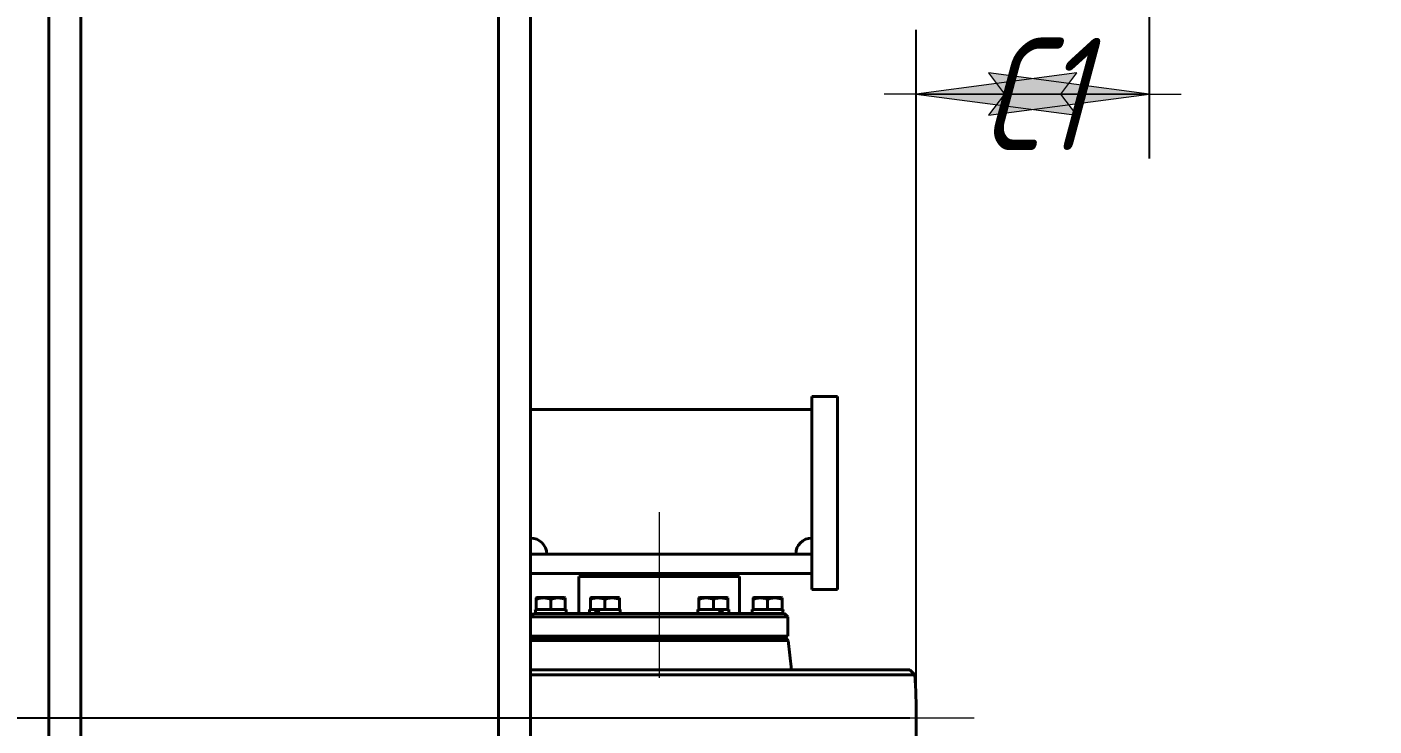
# Model space of a CAD drawing. Header units: millimetres. Extents: x 0 to 594, y 0 to 420.
# Drawn here: x 284.04 to 325.97, y 95.34 to 117.09 of the extents above; entities that cross this region are included whole.
import ezdxf

# ---------------------------------------------------------------- set-up
doc = ezdxf.new("R2010")
doc.units = ezdxf.units.MM
for name, pattern in [('K5LT_AXLED', [12, 7.5, -1.5, 1.5, -1.5]), ('K5LT_BASIC', [0]), ('K5LT_THIN', [0])]:
    doc.linetypes.add(name, pattern=pattern)
doc.layers.add('Системный слой', color=7, linetype='Continuous')
doc.styles.add('KDIMTEXTSTYLE', font='GOST_AU.SHX', dxfattribs={"width": 0.96, "oblique": 15, "height": 5})
doc.dimstyles.new('KDIMSTYLE (0.05)', dxfattribs={"dimtxt": 5, "dimasz": 1, "dimexe": 2, "dimexo": 0.0625, "dimgap": 1, "dimtad": 1, "dimlfac": 20, "dimtxsty": 'KDIMTEXTSTYLE', "dimsah": 1, "dimcen": 0.09, "dimdle": 1, "dimadec": 0, "dimazin": 0, "dimtfac": 0.667, "dimtmove": 0, "dimatfit": 3, "dimfxl": 1, "dimtvp": 1, "dimtolj": 1, "dimtzin": 0, "dimarcsym": 0})

# ---------------------------------------------------------------- blocks, each defined once
blk = doc.blocks.new('U391')
at = {"layer": 'Системный слой', "color": 150, "linetype": 'K5LT_BASIC', "lineweight": 40, "true_color": 0x0080ff}
for p, q in [((299.863, 98.963), (299.893, 98.963)), ((299.973, 98.963), (300.262, 98.963)), ((300.423, 98.963), (300.712, 98.963)), ((300.793, 98.963), (300.823, 98.963))]:
    blk.add_line(p, q, dxfattribs=at)
blk = doc.blocks.new('U405')
at = {"layer": 'Системный слой', "color": 150, "linetype": 'K5LT_BASIC', "lineweight": 40, "true_color": 0x0080ff}
for p, q in [((304.924, 98.963), (304.954, 98.963)), ((305.034, 98.963), (305.323, 98.963)), ((305.484, 98.963), (305.581, 98.963)), ((305.664, 98.963), (305.774, 98.963)), ((305.854, 98.963), (305.884, 98.963))]:
    blk.add_line(p, q, dxfattribs=at)
blk = doc.blocks.new('U406')
at = {"layer": 'Системный слой', "color": 150, "linetype": 'K5LT_BASIC', "lineweight": 40, "true_color": 0x0080ff}
for p, q in [((302.029, 98.963), (302.109, 98.963)), ((302.399, 98.963), (302.479, 98.963))]:
    blk.add_line(p, q, dxfattribs=at)
blk = doc.blocks.new('U407')
at = {"layer": 'Системный слой', "color": 150, "linetype": 'K5LT_BASIC', "lineweight": 40, "true_color": 0x0080ff}
for p, q in [((301.579, 98.963), (301.659, 98.963)), ((301.731, 98.963), (301.81, 98.963)), ((301.948, 98.963), (302.029, 98.963))]:
    blk.add_line(p, q, dxfattribs=at)
blk = doc.blocks.new('U408')
at = {"layer": 'Системный слой', "color": 150, "linetype": 'K5LT_BASIC', "lineweight": 40, "true_color": 0x0080ff}
for p, q in [((302.479, 99.32), (302.479, 99.325)), ((302.479, 99.325), (302.479, 99.32)), ((302.479, 99.306), (302.479, 99.32)), ((302.479, 99.32), (302.479, 99.306)), ((302.479, 99.285), (302.479, 99.306)), ((302.479, 99.306), (302.479, 99.285))]:
    blk.add_line(p, q, dxfattribs=at)
blk = doc.blocks.new('U409')
at = {"layer": 'Системный слой', "color": 150, "linetype": 'K5LT_BASIC', "lineweight": 40, "true_color": 0x0080ff}
for p, q in [((302.399, 99.338), (301.601, 99.338)), ((302.456, 99.338), (302.399, 99.338))]:
    blk.add_line(p, q, dxfattribs=at)
blk = doc.blocks.new('U426')
at = {"layer": 'Системный слой', "color": 150, "linetype": 'K5LT_BASIC', "lineweight": 40, "true_color": 0x0080ff}
for p, q in [((301.549, 98.963), (301.579, 98.963)), ((301.659, 98.963), (301.731, 98.963)), ((301.81, 98.963), (301.948, 98.963)), ((302.109, 98.963), (302.399, 98.963)), ((302.479, 98.963), (302.509, 98.963))]:
    blk.add_line(p, q, dxfattribs=at)
blk = doc.blocks.new('U431')
at = {"layer": 'Системный слой', "color": 150, "linetype": 'K5LT_BASIC', "lineweight": 40, "true_color": 0x0080ff}
for p, q in [((299.893, 98.963), (299.973, 98.963)), ((300.262, 98.963), (300.342, 98.963))]:
    blk.add_line(p, q, dxfattribs=at)
blk = doc.blocks.new('U432')
at = {"layer": 'Системный слой', "color": 150, "linetype": 'K5LT_BASIC', "lineweight": 40, "true_color": 0x0080ff}
for p, q in [((300.342, 98.963), (300.423, 98.963)), ((300.712, 98.963), (300.793, 98.963))]:
    blk.add_line(p, q, dxfattribs=at)
blk = doc.blocks.new('U433')
at = {"layer": 'Системный слой', "color": 150, "linetype": 'K5LT_BASIC', "lineweight": 40, "true_color": 0x0080ff}
for p, q in [((300.343, 99.338), (299.915, 99.338)), ((300.77, 99.338), (300.343, 99.338))]:
    blk.add_line(p, q, dxfattribs=at)
blk = doc.blocks.new('U434')
at = {"layer": 'Системный слой', "color": 150, "linetype": 'K5LT_BASIC', "lineweight": 40, "true_color": 0x0080ff}
for p, q in [((300.793, 99.32), (300.793, 99.325)), ((300.793, 99.325), (300.793, 99.32)), ((300.793, 99.306), (300.793, 99.32)), ((300.793, 99.32), (300.793, 99.306)), ((300.793, 99.285), (300.793, 99.306)), ((300.793, 99.306), (300.793, 99.285))]:
    blk.add_line(p, q, dxfattribs=at)
blk = doc.blocks.new('U445')
at = {"layer": 'Системный слой', "color": 150, "linetype": 'K5LT_BASIC', "lineweight": 40, "true_color": 0x0080ff}
for p, q in [((304.954, 98.963), (305.034, 98.963)), ((305.323, 98.963), (305.404, 98.963))]:
    blk.add_line(p, q, dxfattribs=at)
blk = doc.blocks.new('U446')
at = {"layer": 'Системный слой', "color": 150, "linetype": 'K5LT_BASIC', "lineweight": 40, "true_color": 0x0080ff}
for p, q in [((305.404, 98.963), (305.484, 98.963)), ((305.581, 98.963), (305.664, 98.963)), ((305.774, 98.963), (305.854, 98.963))]:
    blk.add_line(p, q, dxfattribs=at)
blk = doc.blocks.new('U447')
at = {"layer": 'Системный слой', "color": 150, "linetype": 'K5LT_BASIC', "lineweight": 40, "true_color": 0x0080ff}
for p, q in [((305.854, 99.32), (305.854, 99.325)), ((305.854, 99.325), (305.854, 99.32)), ((305.854, 99.306), (305.854, 99.32)), ((305.854, 99.32), (305.854, 99.306)), ((305.854, 99.285), (305.854, 99.306)), ((305.854, 99.306), (305.854, 99.285))]:
    blk.add_line(p, q, dxfattribs=at)
blk = doc.blocks.new('U448')
at = {"layer": 'Системный слой', "color": 150, "linetype": 'K5LT_BASIC', "lineweight": 40, "true_color": 0x0080ff}
for p, q in [((301.218, 99.988), (303.718, 99.988)), ((303.718, 99.988), (306.218, 99.988))]:
    blk.add_line(p, q, dxfattribs=at)
blk = doc.blocks.new('U460')
at = {"layer": 'Системный слой', "color": 150, "linetype": 'K5LT_BASIC', "lineweight": 40, "true_color": 0x0080ff}
for p, q in [((306.613, 98.963), (306.643, 98.963)), ((306.723, 98.963), (307.012, 98.963)), ((307.173, 98.963), (307.462, 98.963)), ((307.543, 98.963), (307.568, 98.963))]:
    blk.add_line(p, q, dxfattribs=at)
blk = doc.blocks.new('U469')
at = {"layer": 'Системный слой', "color": 150, "linetype": 'K5LT_BASIC', "lineweight": 40, "true_color": 0x0080ff}
for p, q in [((301.718, 100.088), (301.718, 99.988)), ((301.718, 92.188), (301.718, 92.088))]:
    blk.add_line(p, q, dxfattribs=at)
blk = doc.blocks.new('U470')
at = {"layer": 'Системный слой', "color": 150, "linetype": 'K5LT_BASIC', "lineweight": 40, "true_color": 0x0080ff}
for p, q in [((305.718, 100.088), (305.718, 99.988)), ((305.718, 92.188), (305.718, 92.088))]:
    blk.add_line(p, q, dxfattribs=at)
blk = doc.blocks.new('U475')
at = {"layer": 'Системный слой', "color": 150, "linetype": 'K5LT_BASIC', "lineweight": 40, "true_color": 0x0080ff}
for p, q in [((307.092, 98.963), (307.173, 98.963)), ((307.462, 98.963), (307.543, 98.963))]:
    blk.add_line(p, q, dxfattribs=at)
blk = doc.blocks.new('U476')
at = {"layer": 'Системный слой', "color": 150, "linetype": 'K5LT_BASIC', "lineweight": 40, "true_color": 0x0080ff}
for p, q in [((306.643, 98.963), (306.723, 98.963)), ((307.012, 98.963), (307.092, 98.963))]:
    blk.add_line(p, q, dxfattribs=at)
blk = doc.blocks.new('U477')
at = {"layer": 'Системный слой', "color": 150, "linetype": 'K5LT_BASIC', "lineweight": 40, "true_color": 0x0080ff}
for p, q in [((307.543, 99.32), (307.543, 99.325)), ((307.543, 99.325), (307.543, 99.32)), ((307.543, 99.306), (307.543, 99.32)), ((307.543, 99.32), (307.543, 99.306)), ((307.543, 99.285), (307.543, 99.306)), ((307.543, 99.306), (307.543, 99.285))]:
    blk.add_line(p, q, dxfattribs=at)
blk = doc.blocks.new('KDIMARROW_02')
at = {"layer": 'Системный слой'}
blk.add_hatch(color=0, dxfattribs=at).paths.add_polyline_path([(4.5, 0), (5, 0.658), (0, 0), (5, -0.658)])
at = {"layer": 'Системный слой', "color": 0, "linetype": 'K5LT_THIN', "lineweight": 18}
for p, q in [((5, 0.658), (0, 0)), ((4.5, 0), (5, 0.658)), ((0, 0), (-1, 0)), ((0, 0), (5, -0.658)), ((0, 0), (7, 0)), ((5, -0.658), (4.5, 0))]:
    blk.add_line(p, q, dxfattribs=at)
blk = doc.blocks.new('KDIMARROW_01')
at = {"layer": 'Системный слой'}
blk.add_hatch(color=0, dxfattribs=at).paths.add_polyline_path([(-5, -0.658), (0, 0), (-5, 0.658), (-4.5, 0)])
at = {"layer": 'Системный слой', "color": 0, "linetype": 'K5LT_THIN', "lineweight": 18}
for p, q in [((-4.5, 0), (-5, 0.658)), ((-5, 0.658), (0, 0)), ((0, 0), (-5, -0.658)), ((-5, -0.658), (-4.5, 0)), ((0, 0), (-1, 0))]:
    blk.add_line(p, q, dxfattribs=at)

msp = doc.modelspace()

# ---------------------------------------------------------------- linework, layer by layer
at = {"layer": 'Системный слой', "color": 150, "linetype": 'K5LT_BASIC', "lineweight": 40, "true_color": 0x0080ff}
for p, q in [((284.71768, 74.83785), (284.71768, 141.08785)), ((285.71768, 141.08785), (285.71768, 74.83785)), ((298.71768, 77.83785), (298.71768, 136.08785)), ((299.71768, 136.08785), (299.71768, 77.83785)), ((308.46768, 105.58785), (309.26768, 105.58785)), ((308.46768, 105.58785), (308.46768, 99.58785)), ((309.26768, 105.58785), (309.26768, 99.58785)), ((299.71768, 105.18785), (308.46768, 105.18785)), ((299.71768, 100.68785), (299.71768, 100.08785)), ((308.46768, 100.68785), (299.71768, 100.68785)), ((308.46768, 100.68785), (308.46768, 100.08785)), ((308.46768, 100.08785), (299.71768, 100.08785)), ((301.21768, 99.98785), (301.21768, 98.83785)), ((306.21768, 99.98785), (306.21768, 98.83785)), ((308.46768, 99.58785), (309.26768, 99.58785)), ((299.89258, 98.96285), (299.89258, 99.28467)), ((299.89268, 99.32486), (299.91518, 99.33785)), ((300.34247, 98.96285), (300.34247, 99.28467)), ((300.79268, 99.32486), (300.77018, 99.33785)), ((300.79258, 98.96285), (300.79258, 99.28467)), ((300.79258, 98.96285), (300.79261, 98.96285)), ((300.79279, 98.96285), (300.79279, 99.28467)), ((300.82268, 98.83785), (300.82268, 98.96285)), ((301.549, 98.83785), (301.549, 98.96285)), ((301.57889, 98.96285), (301.57889, 99.28467)), ((301.579, 99.32486), (301.6015, 99.33785)), ((302.02879, 98.96285), (302.02879, 99.28467)), ((302.479, 99.32486), (302.4565, 99.33785)), ((302.47889, 98.96285), (302.47889, 99.28467)), ((302.47889, 98.96285), (302.47893, 98.96285)), ((302.4791, 98.96285), (302.4791, 99.28467)), ((302.509, 98.83785), (302.509, 98.96285)), ((304.924, 98.83785), (304.924, 98.96285)), ((304.95389, 98.96285), (304.95389, 99.28467)), ((304.954, 99.32486), (304.9765, 99.33785)), ((305.8315, 99.33785), (304.9765, 99.33785)), ((305.40379, 98.96285), (305.40379, 99.28467)), ((305.854, 99.32486), (305.8315, 99.33785)), ((305.85389, 98.96285), (305.85389, 99.28467)), ((305.85389, 98.96285), (305.85393, 98.96285)), ((305.8541, 98.96285), (305.8541, 99.28467)), ((305.884, 98.83785), (305.884, 98.96285)), ((306.61268, 98.83785), (306.61268, 98.96285)), ((306.64258, 98.96285), (306.64258, 99.28467)), ((306.64268, 99.32486), (306.66518, 99.33785)), ((307.52018, 99.33785), (306.66518, 99.33785)), ((307.09247, 98.96285), (307.09247, 99.28467)), ((307.54268, 99.32486), (307.52018, 99.33785)), ((307.54258, 98.96285), (307.54258, 99.28467)), ((307.54258, 98.96285), (307.54261, 98.96285)), ((307.54279, 98.96285), (307.54279, 99.28467)), ((307.5721, 98.96285), (307.56762, 98.96285)), ((307.5721, 98.96285), (307.57042, 98.89982)), ((299.71768, 98.73785), (299.81768, 98.83785)), ((307.71768, 98.73785), (299.71768, 98.73785)), ((307.61768, 98.83785), (299.81768, 98.83785)), ((299.86494, 98.89982), (299.86328, 98.83785)), ((307.71768, 98.73785), (307.61768, 98.83785)), ((307.71768, 98.73785), (307.71768, 98.13785)), ((307.71768, 98.13785), (299.71768, 98.13785)), ((300.04268, 98.13785), (300.04268, 98.08785)), ((300.64268, 98.13785), (300.64268, 98.08785)), ((301.729, 98.13785), (301.729, 98.08785)), ((302.329, 98.13785), (302.329, 98.08785)), ((305.104, 98.13785), (305.104, 98.08785)), ((305.704, 98.13785), (305.704, 98.08785)), ((306.79268, 98.13785), (306.79268, 98.08785)), ((307.39268, 98.13785), (307.39268, 98.08785)), ((299.71768, 98.00785), (299.79768, 98.08785)), ((307.72843, 97.9971), (299.71768, 97.9971)), ((307.63768, 98.08785), (299.79768, 98.08785)), ((307.72843, 97.9971), (307.63768, 98.08785)), ((307.72843, 97.9971), (307.83616, 97.08785)), ((311.51819, 97.08785), (299.71768, 97.08785)), ((311.67771, 96.92833), (299.71768, 96.92833)), ((311.67771, 96.92833), (311.51819, 97.08785))]:
    msp.add_line(p, q, dxfattribs=at)
at = {"layer": 'Системный слой', "color": 30, "linetype": 'K5LT_AXLED', "lineweight": 18, "true_color": 0xff8000}
for p, q in [((303.71768, 101.98785), (303.71768, 96.83785)), ((313.51819, 95.58785), (293.91717, 95.58785))]:
    msp.add_line(p, q, dxfattribs=at)
at = {"layer": 'Системный слой', "color": 7, "linetype": 'K5LT_THIN', "lineweight": 18}
for p, q in [((300.07651, 98.13785), (300.07651, 98.08785)), ((300.60885, 98.13785), (300.60885, 98.08785)), ((301.76283, 98.13785), (301.76283, 98.08785)), ((302.29517, 98.13785), (302.29517, 98.08785)), ((305.13783, 98.13785), (305.13783, 98.08785)), ((305.67017, 98.13785), (305.67017, 98.08785)), ((306.82651, 98.13785), (306.82651, 98.08785)), ((307.35885, 98.13785), (307.35885, 98.08785))]:
    msp.add_line(p, q, dxfattribs=at)
at = {"layer": 'Системный слой', "color": 150, "linetype": 'K5LT_BASIC', "lineweight": 40, "true_color": 0x0080ff}
for centre, radius, start, end in [((299.71768, 100.68785), 0.5, 0, 90), ((308.46768, 100.68785), 0.5, 90, 180), ((301.16768, 98.08785), 0.05, 0, 90), ((306.26768, 98.08785), 0.05, 90, 180), ((289.21768, 95.58785), 22.5, 356.584475, 3.415525)]:
    msp.add_arc(centre, radius, start, end, dxfattribs=at)
for centre, major_axis, ratio, start_param, end_param in [((300.34268, 99.02827), (0.00022, 1.31879), 0.3639702, 1.62048192, 1.71575193), ((302.029, 98.77243), (-0.42787, 1.31689), 0.16519812, 1.37227972, 1.46754972), ((302.029, 99.02827), (-0.42787, 1.31689), 0.16519812, 1.56679728, 1.66206729), ((305.404, 98.77243), (-0.42803, 1.3169), 0.16495367, 4.70844892, 4.80371892), ((305.404, 99.02827), (-0.42803, 1.3169), 0.16495367, 4.51393136, 4.60920136), ((307.09268, 98.77243), (-0.00022, 1.31879), 0.3639702, 4.76195094, 4.85722095)]:
    msp.add_ellipse(centre, major_axis=major_axis, ratio=ratio, start_param=start_param, end_param=end_param, dxfattribs=at)
for points, knots in [([(299.89258, 99.28467), (299.89258, 99.2907), (299.8926, 99.30018), (299.89262, 99.31135), (299.89264, 99.3186), (299.89266, 99.32306), (299.89267, 99.32465), (299.89268, 99.32485), (299.89268, 99.32486)], [0, 0, 0, 0, 2.22899677, 3.82032888, 5.59234737, 7.04579414, 8.42345467, 9, 9, 9, 9]), ([(300.34247, 99.28467), (300.32712, 99.28979), (300.30154, 99.29766), (300.26345, 99.3075), (300.22956, 99.31465), (300.20122, 99.31909), (300.17591, 99.32208), (300.15027, 99.32423), (300.1187, 99.32517), (300.09246, 99.32447), (300.0658, 99.32276), (300.03781, 99.31982), (299.9951, 99.31287), (299.94658, 99.30161), (299.91026, 99.29056), (299.89258, 99.28467)], [0, 0, 0, 0, 1.67981626, 2.78068749, 4.10062144, 5.2997801, 5.78516139, 6.77396186, 7.99981908, 9.10206657, 9.53045066, 10.80659157, 12.05516695, 14.06256115, 16, 16, 16, 16]), ([(300.79258, 99.28467), (300.77721, 99.28979), (300.75162, 99.29766), (300.71352, 99.3075), (300.67961, 99.31465), (300.65126, 99.31909), (300.62594, 99.32208), (300.60029, 99.32423), (300.5687, 99.32517), (300.54245, 99.32447), (300.51577, 99.32276), (300.48777, 99.31982), (300.44504, 99.31287), (300.3965, 99.30161), (300.36016, 99.29056), (300.34247, 99.28467)], [0, 0, 0, 0, 1.67981626, 2.78068749, 4.10062144, 5.2997801, 5.78516139, 6.77396186, 7.99981908, 9.10206657, 9.53045066, 10.80659157, 12.05516695, 14.06256115, 16, 16, 16, 16]), ([(302.02879, 99.28467), (302.01021, 99.29086), (301.9846, 99.29861), (301.94647, 99.3082), (301.91587, 99.31465), (301.88217, 99.31994), (301.85215, 99.32309), (301.82443, 99.3247), (301.79827, 99.32503), (301.77267, 99.3242), (301.74407, 99.32208), (301.71173, 99.31804), (301.65491, 99.3077), (301.61064, 99.29525), (301.57889, 99.28467)], [0, 0, 0, 0, 1.90502276, 2.60689452, 3.8443326, 4.96854384, 5.9570695, 6.81329934, 7.70142944, 8.53318741, 9.33577528, 10.52418436, 11.73854707, 15, 15, 15, 15]), ([(301.57889, 99.28467), (301.5789, 99.28966), (301.57891, 99.29929), (301.57893, 99.31042), (301.57895, 99.31797), (301.57897, 99.32248), (301.57899, 99.3245), (301.57899, 99.32485), (301.579, 99.32486)], [0, 0, 0, 0, 1.8445852, 3.82032888, 5.42249791, 6.77726303, 8.14166913, 9, 9, 9, 9]), ([(302.47889, 99.28467), (302.46353, 99.28979), (302.43794, 99.29766), (302.39984, 99.3075), (302.36593, 99.31465), (302.33758, 99.31909), (302.31225, 99.32208), (302.2866, 99.32423), (302.25502, 99.32517), (302.22877, 99.32447), (302.20209, 99.32276), (302.17409, 99.31982), (302.13135, 99.31287), (302.08282, 99.30161), (302.04648, 99.29056), (302.02879, 99.28467)], [0, 0, 0, 0, 1.67981626, 2.78068749, 4.10062144, 5.2997801, 5.78516139, 6.77396186, 7.99981908, 9.10206657, 9.53045066, 10.80659157, 12.05516695, 14.06256115, 16, 16, 16, 16]), ([(305.40379, 99.28467), (305.38843, 99.28979), (305.36285, 99.29766), (305.32477, 99.3075), (305.29087, 99.31465), (305.26254, 99.31909), (305.23723, 99.32208), (305.21159, 99.32423), (305.18002, 99.32517), (305.15378, 99.32447), (305.12711, 99.32276), (305.09913, 99.31982), (305.05641, 99.31287), (305.0079, 99.30161), (304.97158, 99.29056), (304.95389, 99.28467)], [0, 0, 0, 0, 1.67981626, 2.78068749, 4.10062144, 5.2997801, 5.78516139, 6.77396186, 7.99981908, 9.10206657, 9.53045066, 10.80659157, 12.05516695, 14.06256115, 16, 16, 16, 16]), ([(304.95389, 99.28467), (304.9539, 99.28966), (304.95391, 99.29929), (304.95393, 99.31042), (304.95395, 99.31797), (304.95397, 99.32248), (304.95399, 99.3245), (304.95399, 99.32485), (304.954, 99.32486)], [0, 0, 0, 0, 1.8445852, 3.82032888, 5.42249791, 6.77726303, 8.14166913, 9, 9, 9, 9]), ([(305.85389, 99.28467), (305.83531, 99.29086), (305.80968, 99.29861), (305.77154, 99.3082), (305.74093, 99.31465), (305.70721, 99.31994), (305.67717, 99.32309), (305.64944, 99.3247), (305.62327, 99.32503), (305.59765, 99.3242), (305.56905, 99.32208), (305.53669, 99.31804), (305.47984, 99.3077), (305.43555, 99.29525), (305.40379, 99.28467)], [0, 0, 0, 0, 1.90502276, 2.60689452, 3.8443326, 4.96854384, 5.9570695, 6.81329934, 7.70142944, 8.53318741, 9.33577528, 10.52418436, 11.73854707, 15, 15, 15, 15]), ([(306.64258, 99.28467), (306.64258, 99.2907), (306.6426, 99.30018), (306.64262, 99.31135), (306.64264, 99.3186), (306.64266, 99.32306), (306.64267, 99.32465), (306.64268, 99.32485), (306.64268, 99.32486)], [0, 0, 0, 0, 2.22899677, 3.82032888, 5.59234737, 7.04579414, 8.42345467, 9, 9, 9, 9]), ([(307.09247, 99.28467), (307.07712, 99.28979), (307.05154, 99.29766), (307.01345, 99.3075), (306.97956, 99.31465), (306.95122, 99.31909), (306.92591, 99.32208), (306.90027, 99.32423), (306.8687, 99.32517), (306.84246, 99.32447), (306.81579, 99.32276), (306.78781, 99.31982), (306.74509, 99.31287), (306.69658, 99.30161), (306.66026, 99.29056), (306.64258, 99.28467)], [0, 0, 0, 0, 1.67981626, 2.78068749, 4.10062144, 5.2997801, 5.78516139, 6.77396186, 7.99981908, 9.10206657, 9.53045066, 10.80659157, 12.05516695, 14.06256115, 16, 16, 16, 16]), ([(307.54258, 99.28467), (307.52721, 99.28979), (307.50162, 99.29766), (307.46352, 99.3075), (307.42961, 99.31465), (307.40126, 99.31909), (307.37594, 99.32208), (307.35029, 99.32423), (307.3187, 99.32517), (307.29245, 99.32447), (307.26577, 99.32276), (307.23777, 99.31982), (307.19504, 99.31287), (307.1465, 99.30161), (307.11016, 99.29056), (307.09247, 99.28467)], [0, 0, 0, 0, 1.67981626, 2.78068749, 4.10062144, 5.2997801, 5.78516139, 6.77396186, 7.99981908, 9.10206657, 9.53045066, 10.80659157, 12.05516695, 14.06256115, 16, 16, 16, 16])]:
    msp.add_open_spline(points, degree=3, knots=knots, dxfattribs=at)

# ---------------------------------------------------------------- block references
at = {"layer": 'Системный слой'}
for name in ['U448', 'U469', 'U470', 'U391', 'U431', 'U433', 'U432', 'U434', 'U426', 'U407', 'U409', 'U406', 'U408', 'U405', 'U445', 'U446', 'U447', 'U460', 'U476', 'U475', 'U477']:
    msp.add_blockref(name, (0, 0), dxfattribs=at)

# ---------------------------------------------------------------- dimensions: what is measured, and where the dimension line sits
at = {"layer": 'Системный слой', "color": 7}
for base, p1, p2, location, text in [((264.43841, 138.58785), (316.21768, 91.58785), (313.54568, 138.58785), (264.43841, 115.08785), '\\H3.5;\\W0.965;\\Q15;\\H3.5;\\W0.965;\\Q15;\\Q15;F1'), ((276.74655, 138.58785), (311.51819, 95.58785), (316.30668, 138.58785), (276.74655, 117.08785), '\\H3.5;\\W0.965;\\Q15;\\H3.5;\\W0.965;\\Q15;\\Q15;Н1')]:
    msp.add_linear_dim(base=base, p1=p1, p2=p2, angle=90, location=location, text=text, dimstyle='KDIMSTYLE (0.05)', override={"dimexo": 0, "dimblk1": 'KDIMARROW_01', "dimblk2": 'KDIMARROW_01', "dimse1": 0, "dimse2": 0, "dimclrt": 7, "dimtolj": 1}, dxfattribs=at).render()
msp.add_linear_dim(base=(311.71768, 115), p1=(318.96768, 136.52175), p2=(311.71768, 95.58785), location=(315.34268, 115), text='\\H3.5;\\W0.965;\\Q15;\\H3.5;\\W0.965;\\Q15;\\Q15;С1', dimstyle='KDIMSTYLE (0.05)', override={"dimexo": 0, "dimblk1": 'KDIMARROW_02', "dimblk2": 'KDIMARROW_02', "dimse1": 0, "dimse2": 0, "dimclrt": 7, "dimtolj": 1}, dxfattribs=at).render()

doc.saveas('drawing.dxf')
